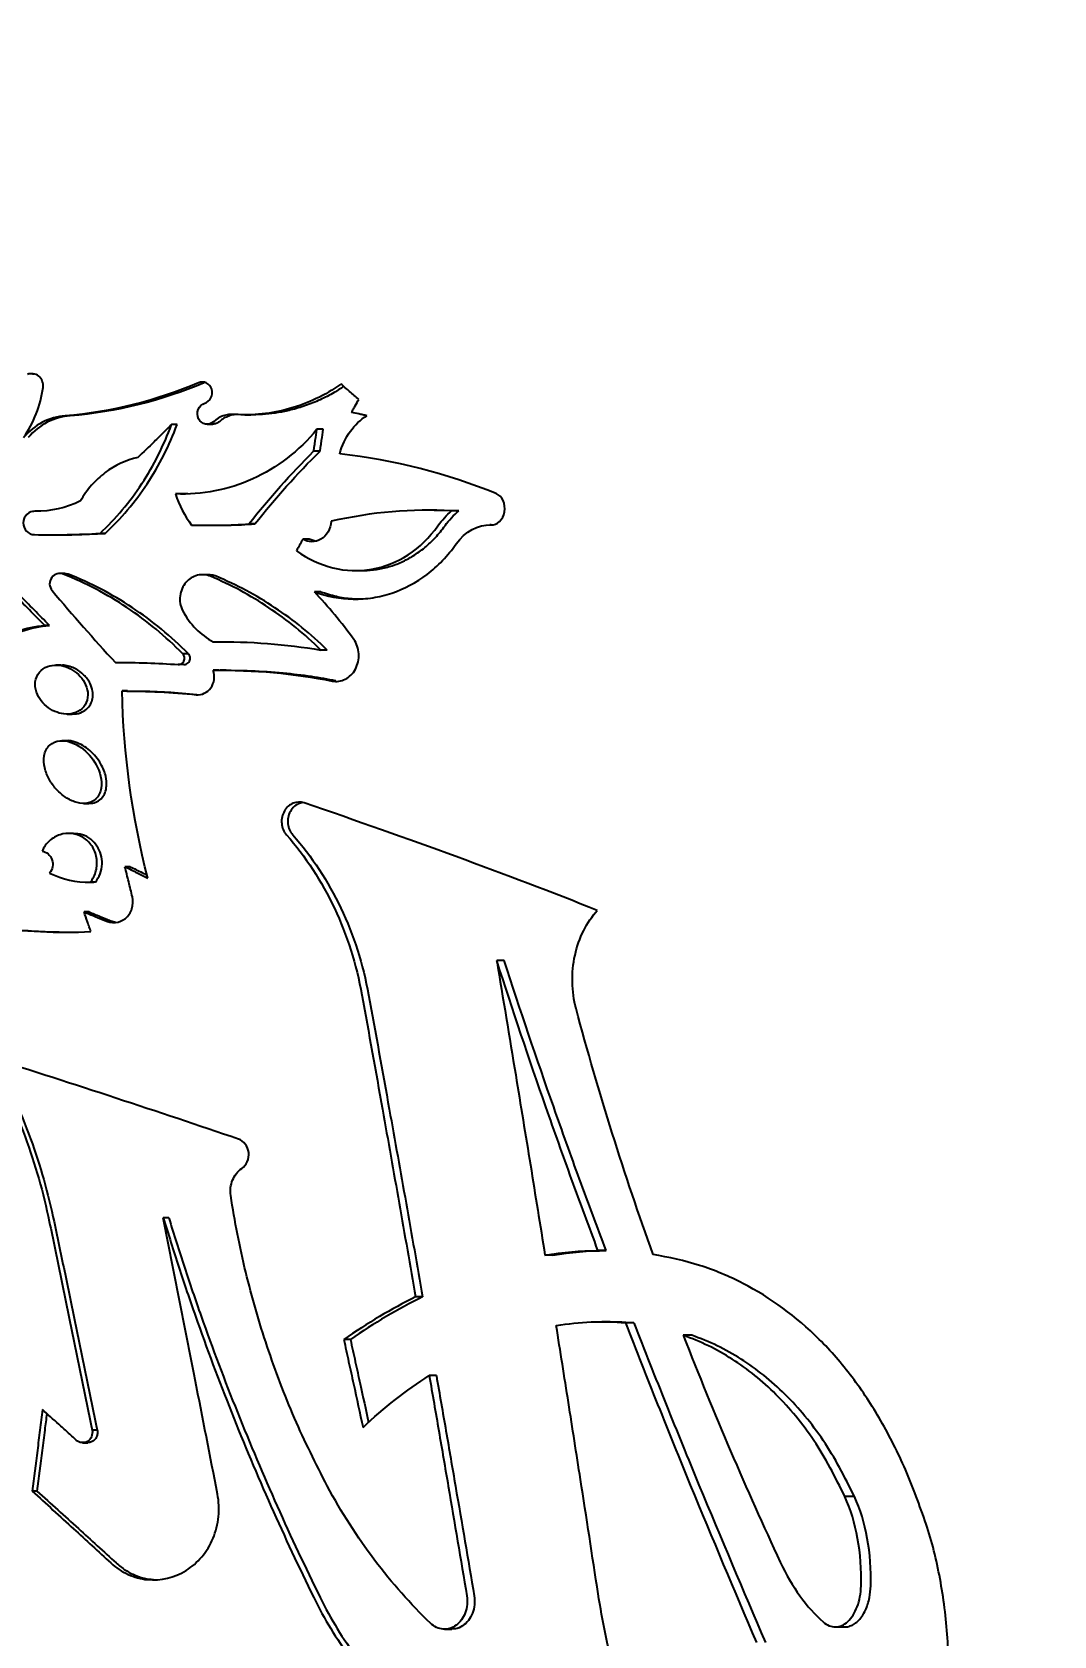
# Model space of a CAD drawing. Header units: millimetres. Extents: x 8 to 586, y 8 to 412.
# Drawn here: x 114.68 to 132.06, y 230.57 to 257.85 of the extents above; entities that cross this region are included whole.
import ezdxf

# ---------------------------------------------------------------- set-up
doc = ezdxf.new("R2010")
doc.units = ezdxf.units.MM
doc.layers.add('DIMENSIONS', color=2, linetype='Continuous')
doc.layers.add('OUTLINE', color=7, linetype='Continuous', lineweight=25)
doc.styles.add('SLDTEXTSTYLE0', font='TXT', dxfattribs={"width": 0.75})
doc.dimstyles.new('SLDDIMSTYLE3', dxfattribs={"dimtxt": 3.5, "dimasz": 2, "dimexe": 0, "dimexo": 0.0625, "dimgap": 0.875, "dimtad": 0, "dimtih": 1, "dimtoh": 1, "dimrnd": 1e-09, "dimzin": 12, "dimdsep": 46, "dimtxsty": 'SLDTEXTSTYLE0', "dimsah": 1, "dimcen": 0.09, "dimadec": 0, "dimazin": 3, "dimtfac": 1, "dimtofl": 0, "dimtmove": 0, "dimatfit": 3, "dimfxl": 0, "dimfrac": 2, "dimtolj": 1, "dimtzin": 12, "dimarcsym": 0})
doc.dimstyles.new('SLDDIMSTYLE4', dxfattribs={"dimtxt": 3.5, "dimasz": 2, "dimexe": 0, "dimexo": 0.0625, "dimgap": 0.875, "dimtad": 0, "dimtih": 1, "dimtoh": 1, "dimrnd": 1e-09, "dimzin": 12, "dimdsep": 46, "dimtxsty": 'SLDTEXTSTYLE0', "dimsah": 1, "dimcen": 0.09, "dimadec": 0, "dimazin": 3, "dimtol": 1, "dimtp": 0.05, "dimtm": 0.05, "dimtfac": 1, "dimtofl": 0, "dimtmove": 0, "dimatfit": 3, "dimfxl": 0, "dimfrac": 2, "dimtolj": 1, "dimarcsym": 0})

# ---------------------------------------------------------------- blocks, each defined once
blk = doc.blocks.new('_D_8')
at = {"layer": 'DIMENSIONS'}
for p, q in [((170.213, 280.34), (170.213, 173.13)), ((134.283, 173.13), (171.213, 173.13))]:
    blk.add_line(p, q, dxfattribs=at)
blk.add_solid([(170.213, 173.13), (170.713, 175.13), (169.713, 175.13)], dxfattribs=at)
at = {"layer": 'DIMENSIONS', "insert": (171.213, 174.863), "char_height": 3.5, "attachment_point": 1, "style": 'SLDTEXTSTYLE0'}
blk.add_mtext('214,6', dxfattribs=at)
blk = doc.blocks.new('_D_9')
at = {"layer": 'DIMENSIONS'}
for p, q in [((170.213, 173.13), (170.213, 163.447)), ((166.213, 163.447), (161.213, 160.33)), ((166.213, 163.447), (171.213, 163.447)), ((161.213, 160.33), (136.683, 160.33))]:
    blk.add_line(p, q, dxfattribs=at)
blk.add_solid([(170.213, 163.447), (170.713, 165.447), (169.713, 165.447)], dxfattribs=at)
at = {"layer": 'DIMENSIONS', "insert": (171.213, 165.181), "char_height": 3.5, "attachment_point": 1, "style": 'SLDTEXTSTYLE0'}
blk.add_mtext('227,4', dxfattribs=at)
blk = doc.blocks.new('_D_10')
at = {"layer": 'DIMENSIONS'}
for p, q in [((170.213, 163.447), (170.213, 154.53)), ((136.683, 154.53), (171.213, 154.53))]:
    blk.add_line(p, q, dxfattribs=at)
blk.add_solid([(170.213, 154.53), (170.713, 156.53), (169.713, 156.53)], dxfattribs=at)
at = {"layer": 'DIMENSIONS', "insert": (171.213, 156.263), "char_height": 3.5, "attachment_point": 1, "style": 'SLDTEXTSTYLE0'}
blk.add_mtext('233,2', dxfattribs=at)
blk = doc.blocks.new('_D_11')
at = {"layer": 'DIMENSIONS'}
for p, q in [((170.213, 154.53), (170.213, 145.23)), ((134.883, 145.23), (171.213, 145.23))]:
    blk.add_line(p, q, dxfattribs=at)
blk.add_solid([(170.213, 145.23), (170.713, 147.23), (169.713, 147.23)], dxfattribs=at)
at = {"layer": 'DIMENSIONS', "attachment_point": 1, "style": 'SLDTEXTSTYLE0'}
for s, insert, char_height in [('242,5', (171.213, 146.963), 3.5), ('±0,05', (184.144, 145.952), 2.5)]:
    blk.add_mtext(s, dxfattribs=dict(at, insert=insert, char_height=char_height))

msp = doc.modelspace()

# ---------------------------------------------------------------- linework, layer by layer
at = {"layer": 'OUTLINE'}
for p, q in [((115.32892, 251.32048), (115.24588, 251.32048)), ((118.29917, 251.3392), (118.40098, 251.3392)), ((117.14665, 251.17429), (117.05294, 251.17429)), ((117.65901, 251.17974), (117.75691, 251.17974)), ((119.63387, 251.0923), (119.52558, 251.0923)), ((119.57798, 250.72105), (119.46999, 250.72105)), ((117.21336, 249.99318), (117.11919, 249.99318)), ((117.32906, 249.99303), (117.21336, 249.99318)), ((114.71283, 249.69624), (114.69144, 249.69624)), ((121.52094, 249.71694), (121.39737, 249.71694)), ((121.93774, 249.70426), (121.51939, 249.71333)), ((121.93774, 249.70426), (121.81583, 249.70426)), ((115.92387, 249.3225), (115.83722, 249.3225)), ((117.68513, 249.45976), (117.78412, 249.45976)), ((118.47166, 249.4833), (118.37007, 249.4833)), ((122.48648, 249.467), (122.46578, 249.467)), ((114.99822, 249.29844), (115.08114, 249.29844)), ((119.39213, 249.22538), (119.28512, 249.22538)), ((119.49349, 249.18856), (119.39213, 249.22538)), ((115.23663, 248.64255), (115.15015, 248.64255)), ((115.29631, 248.63058), (115.23585, 248.64088)), ((117.68131, 248.61997), (117.58361, 248.61997)), ((120.18193, 248.69008), (120.29514, 248.69008)), ((119.59023, 248.32977), (119.48199, 248.32977)), ((114.97734, 247.75641), (114.89616, 247.75641)), ((117.3394, 247.27313), (117.24431, 247.27313)), ((119.70054, 247.33904), (119.59158, 247.33904)), ((115.16995, 247.08244), (115.08695, 247.08244)), ((117.26282, 247.09168), (117.16817, 247.09168)), ((117.85752, 246.99473), (117.75937, 246.99473)), ((117.98333, 246.99546), (117.88111, 246.99546)), ((116.3017, 246.64243), (116.21268, 246.64243)), ((115.27926, 246.24933), (115.3634, 246.24933)), ((115.2703, 245.79726), (115.18673, 245.79726)), ((115.55929, 244.72967), (115.64521, 244.72967)), ((115.3874, 244.22081), (115.30299, 244.22081)), ((116.35104, 243.65321), (116.26153, 243.65321)), ((115.64505, 243.38822), (115.73355, 243.38822)), ((115.7578, 243.38844), (115.67178, 243.38844)), ((115.65109, 242.88447), (115.56566, 242.88447)), ((116.00602, 242.73993), (115.9185, 242.73993)), ((116.00602, 242.73993), (116.10306, 242.71007)), ((122.70901, 242.05998), (122.58191, 242.05998)), ((117.00574, 237.68169), (116.912, 237.68169)), ((123.53608, 237.04949), (123.40366, 237.04949)), ((124.44243, 237.12625), (124.30465, 237.12625)), ((121.32286, 236.33719), (121.20347, 236.33719)), ((124.51116, 235.91538), (124.37008, 235.91538)), ((124.9138, 235.89705), (124.77311, 235.89705)), ((125.90111, 235.68428), (125.75455, 235.68428)), ((120.09507, 235.61223), (119.98289, 235.61223)), ((121.55675, 234.99937), (121.43587, 234.99937)), ((115.79013, 234.0692), (115.70337, 234.0692)), ((115.54088, 233.85792), (115.62985, 233.85792)), ((114.76531, 233.03168), (114.68456, 233.03168)), ((128.66634, 232.94111), (128.5031, 232.94111)), ((121.69427, 230.68741), (121.81791, 230.68741)), ((128.33789, 230.72545), (128.50154, 230.72545))]:
    msp.add_line(p, q, dxfattribs=at)
for points, knots in [([(114.86833, 251.80309), (114.87918, 251.87655), (114.84944, 251.95316), (114.74144, 252.03988), (114.66736, 252.05041), (114.6027, 252.02623)], [0, 0, 0, 0, 0.5, 0.5, 1, 1, 1, 1]), ([(114.71076, 252.03317), (114.70757, 252.03302), (114.69767, 252.03254), (114.68828, 252.02878), (114.68192, 252.02623)], [0, 0, 0, 0, 0.32226327, 1, 1, 1, 1]), ([(117.6181, 251.53484), (117.66194, 251.54889), (117.70113, 251.58074), (117.74661, 251.67031), (117.7513, 251.72642), (117.7206, 251.82268), (117.68492, 251.86082), (117.6023, 251.9002), (117.55431, 251.9026), (117.51143, 251.88427)], [0, 0, 0, 0, 0.25, 0.25, 0.5, 0.5, 0.75, 0.75, 1, 1, 1, 1]), ([(119.93418, 251.86212), (119.66462, 251.6713), (119.37016, 251.53123), (118.75288, 251.3573), (118.43481, 251.32406), (118.11239, 251.3454)], [0, 0, 0, 0, 0.5, 0.5, 1, 1, 1, 1]), ([(119.98142, 251.82173), (119.92739, 251.78604), (119.79786, 251.70049), (119.58111, 251.5919), (119.33453, 251.49228), (119.09608, 251.42197), (118.86842, 251.37473), (118.6525, 251.34847), (118.49628, 251.33727), (118.41179, 251.33993), (118.401, 251.34027)], [0, 0, 0, 0, 0.11366896, 0.27253354, 0.43029336, 0.58909284, 0.71884753, 0.84860215, 0.98066128, 1, 1, 1, 1]), ([(120.23861, 251.60128), (120.21234, 251.62388), (120.18605, 251.64647), (120.15973, 251.66907), (120.1334, 251.69166), (120.10706, 251.71426), (120.08068, 251.73685), (120.03194, 251.77861), (119.9831, 251.82037), (119.93418, 251.86212)], [0, 0, 0, 0, 0.000117820377, 0.000117820377, 0.000117820377, 0.000235640754, 0.000235640754, 0.000235640754, 0.000453399158, 0.000453399158, 0.000453399158, 0.000453399158]), ([(117.76862, 251.22249), (117.72952, 251.18829), (117.67877, 251.17349), (117.58354, 251.19122), (117.53908, 251.22379), (117.48965, 251.31921), (117.48717, 251.38117), (117.52838, 251.48217), (117.57064, 251.51997), (117.6181, 251.53484)], [0, 0, 0, 0, 0.25, 0.25, 0.5, 0.5, 0.75, 0.75, 1, 1, 1, 1]), ([(120.11418, 251.38026), (120.12475, 251.39901), (120.13532, 251.41777), (120.14588, 251.43652), (120.15645, 251.45527), (120.16701, 251.47402), (120.17756, 251.49278), (120.19793, 251.52895), (120.21828, 251.56512), (120.23861, 251.60128)], [0, 0, 0, 0, 0.000067544023, 0.000067544023, 0.000067544023, 0.000135088045, 0.000135088045, 0.000135088045, 0.000265363744, 0.000265363744, 0.000265363744, 0.000265363744]), ([(117.86654, 251.22249), (117.84903, 251.20969), (117.81539, 251.1851), (117.77579, 251.18206), (117.75679, 251.1806)], [0, 0, 0, 0, 0.52047236, 1, 1, 1, 1]), ([(118.18418, 251.34404), (118.15977, 251.34385), (118.10672, 251.34345), (118.02576, 251.32077), (117.94203, 251.28304), (117.89206, 251.24296), (117.86654, 251.22249)], [0, 0, 0, 0, 0.21543818, 0.46827648, 0.72857271, 1, 1, 1, 1]), ([(120.37592, 251.32402), (120.35294, 251.32897), (120.32994, 251.33392), (120.30692, 251.33888), (120.28389, 251.34383), (120.26085, 251.34879), (120.23779, 251.35374), (120.19665, 251.36258), (120.15545, 251.37142), (120.11418, 251.38026)], [0, 0, 0, 0, 0.000085196417, 0.000085196417, 0.000085196417, 0.000170392834, 0.000170392834, 0.000170392834, 0.000322387389, 0.000322387389, 0.000322387389, 0.000322387389]), ([(115.83722, 249.3225), (116.10451, 249.57262), (116.34337, 249.8563), (116.75354, 250.48031), (116.9224, 250.81602), (117.05294, 251.17428)], [0, 0, 0, 0, 0.5, 0.5, 1, 1, 1, 1]), ([(115.92387, 249.3225), (116.19237, 249.57229), (116.43253, 249.85572), (116.8452, 250.4797), (117.01519, 250.81555), (117.14665, 251.17428)], [0, 0, 0, 0, 0.5, 0.5, 1, 1, 1, 1]), ([(117.05294, 251.17428), (117.00426, 251.12525), (116.95542, 251.07636), (116.90639, 251.02762), (116.85737, 250.97888), (116.80818, 250.93029), (116.75881, 250.88184), (116.66679, 250.79154), (116.57417, 250.70175), (116.48094, 250.61248)], [0, 0, 0, 0, 0.00021993731, 0.00021993731, 0.00021993731, 0.00043987464, 0.00043987464, 0.00043987464, 0.000849837101, 0.000849837101, 0.000849837101, 0.000849837101]), ([(119.52558, 251.0923), (119.37238, 250.90685), (119.20358, 250.74353), (118.83491, 250.45957), (118.63865, 250.34204), (118.22876, 250.15635), (118.01189, 250.08717), (117.57049, 250.00147), (117.34652, 249.98435), (117.11919, 249.99318)], [0, 0, 0, 0, 0.25, 0.25, 0.5, 0.5, 0.75, 0.75, 1, 1, 1, 1]), ([(119.46999, 250.72106), (119.47463, 250.75203), (119.47927, 250.78301), (119.48391, 250.81399), (119.48855, 250.84497), (119.49319, 250.87594), (119.49782, 250.90692), (119.50708, 250.96871), (119.51633, 251.03051), (119.52558, 251.0923)], [0, 0, 0, 0, 0.000094185686, 0.000094185686, 0.000094185686, 0.000188371371, 0.000188371371, 0.000188371371, 0.000376248293, 0.000376248293, 0.000376248293, 0.000376248293]), ([(119.57798, 250.72106), (119.58264, 250.75203), (119.58731, 250.783), (119.59197, 250.81397), (119.59664, 250.84495), (119.6013, 250.87592), (119.60596, 250.90689), (119.61527, 250.9687), (119.62457, 251.0305), (119.63387, 251.0923)], [0, 0, 0, 0, 0.000094185686, 0.000094185686, 0.000094185686, 0.000188371371, 0.000188371371, 0.000188371371, 0.000376305911, 0.000376305911, 0.000376305911, 0.000376305911]), ([(116.48094, 250.61248), (116.28326, 250.56794), (116.09282, 250.48053), (115.84247, 250.29323), (115.76345, 250.22095), (115.62133, 250.0591), (115.55871, 249.97044), (115.50447, 249.87418)], [0, 0, 0, 0, 0.5, 0.5, 0.75, 0.75, 1, 1, 1, 1]), ([(122.48509, 249.46668), (122.53722, 249.46562), (122.58884, 249.48524), (122.67259, 249.56403), (122.70395, 249.6233), (122.72637, 249.75371), (122.71713, 249.82359), (122.66319, 249.93698), (122.62024, 249.97803), (122.57099, 249.99884)], [0, 0, 0, 0, 0.25, 0.25, 0.5, 0.5, 0.75, 0.75, 1, 1, 1, 1]), ([(114.73078, 249.69981), (114.68109, 249.69993), (114.63214, 249.68195), (114.55695, 249.6105), (114.53348, 249.55796), (114.52952, 249.45066), (114.551, 249.39712), (114.62195, 249.32295), (114.67055, 249.30245), (114.72025, 249.30104)], [0, 0, 0, 0, 0.25, 0.25, 0.5, 0.5, 0.75, 0.75, 1, 1, 1, 1]), ([(115.08039, 249.2986), (115.08642, 249.29855), (115.19185, 249.29754), (115.47395, 249.30192), (115.748, 249.31446), (115.92387, 249.3225)], [0, 0, 0, 0, 0.02128272, 0.371945069, 1, 1, 1, 1]), ([(117.7832, 249.46013), (117.85882, 249.46039), (118.08971, 249.46116), (118.31809, 249.4744), (118.47166, 249.4833)], [0, 0, 0, 0, 0.32754116, 1, 1, 1, 1]), ([(119.17875, 249.02761), (119.37139, 248.88721), (119.57869, 248.79041), (120.01701, 248.68356), (120.23795, 248.6759), (120.67548, 248.75174), (120.88387, 248.83392), (121.26998, 249.08602), (121.43891, 249.24921), (121.58296, 249.45236)], [0, 0, 0, 0, 0.25, 0.25, 0.5, 0.5, 0.75, 0.75, 1, 1, 1, 1]), ([(119.76817, 249.52803), (119.76427, 249.46389), (119.74568, 249.40193), (119.68508, 249.29678), (119.64279, 249.25354), (119.4986, 249.16678), (119.38109, 249.16734), (119.28512, 249.22538)], [0, 0, 0, 0, 0.25, 0.25, 0.5, 0.5, 1, 1, 1, 1]), ([(120.29521, 248.69217), (120.30509, 248.69161), (120.38705, 248.68699), (120.54174, 248.70582), (120.75595, 248.75163), (120.96476, 248.82941), (121.1685, 248.93685), (121.36266, 249.0776), (121.54586, 249.24807), (121.65104, 249.38436), (121.70352, 249.45235)], [0, 0, 0, 0, 0.0184773, 0.153298025, 0.290237291, 0.427611336, 0.564513988, 0.709509102, 0.855073531, 1, 1, 1, 1]), ([(119.28512, 249.22538), (119.27612, 249.20862), (119.26711, 249.19186), (119.2581, 249.1751), (119.24909, 249.15834), (119.24008, 249.14157), (119.23106, 249.12481), (119.21363, 249.09241), (119.1962, 249.06001), (119.17875, 249.02761)], [0, 0, 0, 0, 0.00005920776, 0.00005920776, 0.00005920776, 0.000118415519, 0.000118415519, 0.000118415519, 0.000232874779, 0.000232874779, 0.000232874779, 0.000232874779]), ([(119.48199, 248.32978), (119.69918, 248.2512), (119.91922, 248.21052), (120.25307, 248.2044), (120.36537, 248.21187), (120.58436, 248.24531), (120.69191, 248.27118), (121.00882, 248.37638), (121.21359, 248.48493), (121.58185, 248.76548), (121.7506, 248.94077), (121.89449, 249.14517)], [0, 0, 0, 0, 0.25, 0.25, 0.375, 0.375, 0.5, 0.5, 0.75, 0.75, 1, 1, 1, 1]), ([(114.89616, 247.75641), (114.8096, 247.8448), (114.72287, 247.93318), (114.63597, 248.02156), (114.54907, 248.10994), (114.462, 248.19832), (114.37476, 248.28669), (114.21152, 248.45203), (114.0477, 248.61736), (113.8833, 248.78267)], [0, 0, 0, 0, 0.00039066791, 0.00039066791, 0.00039066791, 0.00078133582, 0.00078133582, 0.00078133582, 0.00151227517, 0.00151227517, 0.00151227517, 0.00151227517]), ([(114.97734, 247.75641), (114.89055, 247.84452), (114.80358, 247.93262), (114.71644, 248.02072), (114.6293, 248.10882), (114.54199, 248.19692), (114.4545, 248.28501), (114.28975, 248.45091), (114.12438, 248.6168), (113.95844, 248.78267)], [0, 0, 0, 0, 0.00039066791, 0.00039066791, 0.00039066791, 0.00078133582, 0.00078133582, 0.00078133582, 0.00151709882, 0.00151709882, 0.00151709882, 0.00151709882]), ([(115.2133, 248.63059), (115.17876, 248.64374), (115.14124, 248.64605), (115.07084, 248.62528), (115.03801, 248.6027), (114.99247, 248.53989), (114.97988, 248.4993), (114.98177, 248.41943), (114.99727, 248.3807), (115.02179, 248.35071)], [0, 0, 0, 0, 0.25, 0.25, 0.5, 0.5, 0.75, 0.75, 1, 1, 1, 1]), ([(117.24431, 247.27313), (116.95432, 247.56996), (116.63661, 247.8334), (115.95483, 248.28833), (115.59357, 248.47827), (115.2133, 248.63059)], [0, 0, 0, 0, 0.5, 0.5, 1, 1, 1, 1]), ([(117.3394, 247.27313), (117.04738, 247.57027), (116.72758, 247.83378), (116.0417, 248.28863), (115.67849, 248.47841), (115.29631, 248.63059)], [0, 0, 0, 0, 0.5, 0.5, 1, 1, 1, 1]), ([(117.71415, 248.59259), (117.64348, 248.62161), (117.56681, 248.62769), (117.42046, 248.59155), (117.3506, 248.54912), (117.24416, 248.42592), (117.20832, 248.34622), (117.18752, 248.17463), (117.20363, 248.08763), (117.24143, 248.01299)], [0, 0, 0, 0, 0.25, 0.25, 0.5, 0.5, 0.75, 0.75, 1, 1, 1, 1]), ([(117.81193, 248.59259), (117.78693, 248.60154), (117.74416, 248.61686), (117.69921, 248.61775), (117.68054, 248.61813)], [0, 0, 0, 0, 0.58460301, 1, 1, 1, 1]), ([(119.59158, 247.33904), (119.31808, 247.60855), (119.02255, 247.84917), (118.3934, 248.26876), (118.06184, 248.44659), (117.71415, 248.59259)], [0, 0, 0, 0, 0.5, 0.5, 1, 1, 1, 1]), ([(119.70054, 247.33904), (119.42516, 247.6088), (119.12772, 247.84946), (118.49479, 248.269), (118.16141, 248.4467), (117.81193, 248.59259)], [0, 0, 0, 0, 0.5, 0.5, 1, 1, 1, 1]), ([(119.59023, 248.32977), (119.67836, 248.30214), (119.85491, 248.24678), (120.0894, 248.20957), (120.23335, 248.21032), (120.28685, 248.21059)], [0, 0, 0, 0, 0.38512766, 0.77148727, 1, 1, 1, 1]), ([(117.24143, 248.01299), (117.30181, 247.89615), (117.37782, 247.79088), (117.5542, 247.61046), (117.65288, 247.53662), (117.75984, 247.47915)], [0, 0, 0, 0, 0.5, 0.5, 1, 1, 1, 1]), ([(119.78428, 246.81146), (119.85949, 246.79702), (119.93702, 246.80732), (120.07616, 246.87716), (120.13833, 246.93749), (120.22128, 247.08926), (120.24119, 247.18244), (120.23101, 247.36352), (120.20176, 247.4507), (120.15214, 247.51915)], [0, 0, 0, 0, 0.25, 0.25, 0.5, 0.5, 0.75, 0.75, 1, 1, 1, 1]), ([(117.16817, 247.09168), (117.18198, 247.09107), (117.19616, 247.09331), (117.20926, 247.09848), (117.22112, 247.10315), (117.23247, 247.1104), (117.24201, 247.1197), (117.25055, 247.12802), (117.2579, 247.13827), (117.26327, 247.14949), (117.2682, 247.15979), (117.27164, 247.17122), (117.27317, 247.18279), (117.27464, 247.1939), (117.27438, 247.20544), (117.27247, 247.21642), (117.2706, 247.22716), (117.26711, 247.23763), (117.26237, 247.24712), (117.25756, 247.25673), (117.25137, 247.26555), (117.24431, 247.27313)], [0, 0, 0, 0, 0.000047069439, 0.000047069439, 0.000047069439, 0.000089644883, 0.000089644883, 0.000089644883, 0.00012766381, 0.00012766381, 0.00012766381, 0.0001625187, 0.0001625187, 0.0001625187, 0.000195987791, 0.000195987791, 0.000195987791, 0.000228674871, 0.000228674871, 0.000228674871, 0.000261726072, 0.000261726072, 0.000261726072, 0.000261726072]), ([(117.26282, 247.09168), (117.27662, 247.09107), (117.2908, 247.09328), (117.30391, 247.09838), (117.31592, 247.10305), (117.32743, 247.11033), (117.33711, 247.11971), (117.34574, 247.12808), (117.35317, 247.13839), (117.35858, 247.1497), (117.36352, 247.16001), (117.36696, 247.17146), (117.36847, 247.18304), (117.36991, 247.19411), (117.36964, 247.2056), (117.36771, 247.21652), (117.36583, 247.2272), (117.36234, 247.23761), (117.35761, 247.24703), (117.35277, 247.25668), (117.34652, 247.26553), (117.3394, 247.27313)], [0, 0, 0, 0, 0.000047049863, 0.000047049863, 0.000047049863, 0.000090148082, 0.000090148082, 0.000090148082, 0.000128489597, 0.000128489597, 0.000128489597, 0.000163398407, 0.000163398407, 0.000163398407, 0.000196731091, 0.000196731091, 0.000196731091, 0.000229239203, 0.000229239203, 0.000229239203, 0.000262483711, 0.000262483711, 0.000262483711, 0.000262483711]), ([(114.78018, 246.92492), (114.74956, 246.87455), (114.73437, 246.81518), (114.73398, 246.69587), (114.74879, 246.63662), (114.81952, 246.47719), (114.90121, 246.39201), (115.08954, 246.27566), (115.19693, 246.24384), (115.35921, 246.25322), (115.41288, 246.2663), (115.51108, 246.31811), (115.55453, 246.35725), (115.61418, 246.45643), (115.62969, 246.51685), (115.63011, 246.63603), (115.61572, 246.69477), (115.54569, 246.85491), (115.46475, 246.93991), (115.27789, 247.05596), (115.16963, 247.08786), (115.00792, 247.0786), (114.95349, 247.06548), (114.85507, 247.01416), (114.8108, 246.97529), (114.78018, 246.92492)], [0, 0, 0, 0, 0.0625, 0.0625, 0.125, 0.125, 0.25, 0.25, 0.375, 0.375, 0.4375, 0.4375, 0.5, 0.5, 0.5625, 0.5625, 0.625, 0.625, 0.75, 0.75, 0.875, 0.875, 0.9375, 0.9375, 1, 1, 1, 1]), ([(115.3634, 246.25146), (115.37758, 246.25108), (115.43591, 246.24951), (115.52856, 246.27641), (115.62789, 246.34254), (115.69142, 246.43377), (115.71829, 246.53785), (115.71411, 246.65343), (115.67774, 246.75867), (115.62224, 246.84819), (115.54443, 246.93779), (115.44413, 247.01171), (115.32699, 247.05932), (115.24133, 247.08325), (115.18827, 247.07809), (115.16955, 247.07627)], [0, 0, 0, 0, 0.03279335, 0.13483931, 0.215756, 0.29715719, 0.36883596, 0.43828335, 0.53714572, 0.60188423, 0.6667023, 0.79876647, 0.87787052, 0.95692808, 1, 1, 1, 1]), ([(117.47372, 246.57837), (117.56702, 246.56984), (117.66277, 246.61265), (117.75119, 246.73619), (117.77108, 246.7869), (117.7844, 246.89176), (117.77812, 246.94595), (117.75937, 246.99473)], [0, 0, 0, 0, 0.5, 0.5, 0.75, 0.75, 1, 1, 1, 1]), ([(117.85752, 246.99473), (118.0418, 246.99416), (118.41038, 246.99302), (118.93321, 246.95509), (119.41181, 246.89916), (119.70512, 246.84552), (119.84348, 246.82023)], [0, 0, 0, 0, 0.27217192, 0.5443446, 0.78507843, 1, 1, 1, 1]), ([(116.3017, 246.64243), (116.41474, 246.64139), (116.64081, 246.63931), (117.03675, 246.6239), (117.31662, 246.59959), (117.48577, 246.58489)], [0, 0, 0, 0, 0.28346521, 0.5669299, 1, 1, 1, 1]), ([(114.98123, 245.72174), (114.93154, 245.6759), (114.90029, 245.61045), (114.87624, 245.47214), (114.88209, 245.40084), (114.91359, 245.26651), (114.93993, 245.20185), (115.00469, 245.08333), (115.04365, 245.02855), (115.13203, 244.92871), (115.18051, 244.88486), (115.28623, 244.80965), (115.34365, 244.77862), (115.4636, 244.73667), (115.52718, 244.72551), (115.6539, 244.73674), (115.71671, 244.76097), (115.81291, 244.85193), (115.84397, 244.9184), (115.86712, 245.05587), (115.86144, 245.12697), (115.81416, 245.33019), (115.74476, 245.44991), (115.57167, 245.64703), (115.46576, 245.72627), (115.28494, 245.78996), (115.22099, 245.80126), (115.09387, 245.79062), (115.03092, 245.76758), (114.98123, 245.72174)], [0, 0, 0, 0, 0.0625, 0.0625, 0.125, 0.125, 0.1875, 0.1875, 0.25, 0.25, 0.3125, 0.3125, 0.375, 0.375, 0.4375, 0.4375, 0.5, 0.5, 0.5625, 0.5625, 0.625, 0.625, 0.75, 0.75, 0.875, 0.875, 0.9375, 0.9375, 1, 1, 1, 1]), ([(115.64545, 244.73476), (115.65953, 244.73336), (115.70809, 244.72851), (115.79059, 244.75673), (115.87432, 244.82026), (115.93015, 244.91642), (115.95531, 245.04157), (115.94193, 245.17424), (115.90291, 245.29785), (115.84734, 245.41207), (115.76905, 245.52556), (115.66619, 245.63154), (115.54819, 245.71902), (115.41595, 245.77617), (115.31853, 245.80564), (115.26979, 245.79724), (115.26974, 245.79723)], [0, 0, 0, 0, 0.02791574, 0.09624108, 0.16506676, 0.22476337, 0.29544611, 0.39021033, 0.46012569, 0.5301574, 0.62310445, 0.71609291, 0.80964521, 0.90301212, 0.9998851, 1, 1, 1, 1]), ([(119.30692, 244.73947), (119.24642, 244.75952), (119.18177, 244.75803), (119.06295, 244.71026), (119.00867, 244.66337), (118.93711, 244.54097), (118.91968, 244.46412), (118.93248, 244.31714), (118.96236, 244.24763), (119.00757, 244.19573)], [0, 0, 0, 0, 0.25, 0.25, 0.5, 0.5, 0.75, 0.75, 1, 1, 1, 1]), ([(119.26862, 244.74296), (119.24087, 244.73525), (119.17919, 244.71813), (119.10102, 244.64543), (119.04548, 244.54655), (119.02492, 244.43675), (119.03654, 244.32992), (119.07065, 244.24883), (119.10226, 244.20947), (119.1133, 244.19573)], [0, 0, 0, 0, 0.139857001, 0.310816295, 0.47351906, 0.626871211, 0.771049014, 0.920043949, 1, 1, 1, 1]), ([(115.67178, 243.38845), (115.71646, 243.44536), (115.74996, 243.51185), (115.78695, 243.65489), (115.79028, 243.73142), (115.76618, 243.87707), (115.73869, 243.9464), (115.65861, 244.06654), (115.60693, 244.11556), (115.4315, 244.22332), (115.28661, 244.23956), (115.09173, 244.17627), (115.03042, 244.14096), (114.92498, 244.04523), (114.88256, 243.98644), (114.85247, 243.91864)], [0, 0, 0, 0, 0.125, 0.125, 0.25, 0.25, 0.375, 0.375, 0.5, 0.5, 0.75, 0.75, 0.875, 0.875, 1, 1, 1, 1]), ([(115.7578, 243.38844), (115.78836, 243.4349), (115.84954, 243.52791), (115.88034, 243.69777), (115.86026, 243.86383), (115.79141, 244.01195), (115.6812, 244.12891), (115.54148, 244.20733), (115.43742, 244.21451), (115.38646, 244.21802)], [0, 0, 0, 0, 0.14471623, 0.28972609, 0.42844766, 0.56699666, 0.70876611, 0.85738963, 1, 1, 1, 1]), ([(119.00757, 244.19573), (119.33128, 243.82818), (119.60539, 243.40804), (120.03963, 242.48659), (120.19644, 241.9949), (120.29043, 241.47558)], [0, 0, 0, 0, 0.5, 0.5, 1, 1, 1, 1]), ([(119.1133, 244.19573), (119.43846, 243.82873), (119.71418, 243.40899), (120.15128, 242.48752), (120.30926, 241.99559), (120.40397, 241.47558)], [0, 0, 0, 0, 0.5, 0.5, 1, 1, 1, 1]), ([(114.85247, 243.91864), (114.88944, 243.91148), (114.92424, 243.8957), (114.9828, 243.84579), (115.00613, 243.81238), (115.03304, 243.73657), (115.03658, 243.69402), (115.02215, 243.61362), (115.00448, 243.57594), (114.97897, 243.54522)], [0, 0, 0, 0, 0.25, 0.25, 0.5, 0.5, 0.75, 0.75, 1, 1, 1, 1]), ([(116.38778, 243.13954), (116.37723, 243.18255), (116.36667, 243.22557), (116.3561, 243.26858), (116.34554, 243.31159), (116.33497, 243.3546), (116.3244, 243.39761), (116.30346, 243.48281), (116.28251, 243.56801), (116.26153, 243.65321)], [0, 0, 0, 0, 0.000134268363, 0.000134268363, 0.000134268363, 0.000268536727, 0.000268536727, 0.000268536727, 0.000534505162, 0.000534505162, 0.000534505162, 0.000534505162]), ([(116.26153, 243.65321), (116.29589, 243.63625), (116.33019, 243.61924), (116.36444, 243.60218), (116.39868, 243.58511), (116.43288, 243.56799), (116.46702, 243.55082), (116.52807, 243.52011), (116.58895, 243.48923), (116.64965, 243.45817)], [0, 0, 0, 0, 0.000126508384, 0.000126508384, 0.000126508384, 0.000253016768, 0.000253016768, 0.000253016768, 0.000479209853, 0.000479209853, 0.000479209853, 0.000479209853]), ([(116.35104, 243.65321), (116.38539, 243.6363), (116.45409, 243.60248), (116.54976, 243.55496), (116.61082, 243.52408), (116.63783, 243.51043)], [0, 0, 0, 0, 0.35801627, 0.7160217, 1, 1, 1, 1]), ([(115.9185, 242.73994), (116.03042, 242.68096), (116.16887, 242.69369), (116.31875, 242.81568), (116.35782, 242.87211), (116.40053, 243.00116), (116.40365, 243.07282), (116.38778, 243.13954)], [0, 0, 0, 0, 0.5, 0.5, 0.75, 0.75, 1, 1, 1, 1]), ([(115.68237, 242.54942), (115.67257, 242.57759), (115.66277, 242.60576), (115.65296, 242.63393), (115.64316, 242.6621), (115.63335, 242.69027), (115.62353, 242.71843), (115.60426, 242.77378), (115.58497, 242.82913), (115.56566, 242.88448)], [0, 0, 0, 0, 0.000090928373, 0.000090928373, 0.000090928373, 0.000181856747, 0.000181856747, 0.000181856747, 0.000360520097, 0.000360520097, 0.000360520097, 0.000360520097]), ([(115.56566, 242.88448), (115.59685, 242.87174), (115.628, 242.859), (115.65914, 242.84627), (115.69027, 242.83353), (115.72138, 242.82079), (115.75247, 242.80806), (115.80789, 242.78535), (115.86323, 242.76264), (115.9185, 242.73994)], [0, 0, 0, 0, 0.000110673917, 0.000110673917, 0.000110673917, 0.000221347835, 0.000221347835, 0.000221347835, 0.000418640111, 0.000418640111, 0.000418640111, 0.000418640111]), ([(115.65109, 242.88448), (115.68229, 242.87181), (115.71347, 242.85913), (115.74463, 242.84646), (115.77579, 242.83379), (115.80692, 242.82112), (115.83803, 242.80845), (115.8941, 242.78561), (115.9501, 242.76278), (116.00602, 242.73994)], [0, 0, 0, 0, 0.000110673916, 0.000110673916, 0.000110673916, 0.000221347832, 0.000221347832, 0.000221347832, 0.000420827064, 0.000420827064, 0.000420827064, 0.000420827064]), ([(123.93183, 241.24275), (123.8933, 241.38791), (123.87218, 241.5378), (123.86585, 241.84723), (123.881, 242.00045), (123.97961, 242.44682), (124.11512, 242.71336), (124.293, 242.91052)], [0, 0, 0, 0, 0.25, 0.25, 0.5, 0.5, 1, 1, 1, 1]), ([(114.0395, 242.62378), (114.1933, 242.60645), (114.50091, 242.57179), (114.92856, 242.5459), (115.20118, 242.54293), (115.32132, 242.54163)], [0, 0, 0, 0, 0.35868603, 0.71737231, 1, 1, 1, 1]), ([(124.30465, 237.12625), (124.15496, 237.52978), (124.00406, 237.9335), (123.70871, 238.74742), (123.56302, 239.15675), (123.13136, 240.39043), (122.85315, 241.22211), (122.58191, 242.05998)], [0, 0, 0, 0, 0.25, 0.25, 0.5, 0.5, 1, 1, 1, 1]), ([(122.58191, 242.05998), (122.69044, 241.41121), (122.79815, 240.76242), (122.90504, 240.11361), (122.98917, 239.60295), (123.07278, 239.09228), (123.15589, 238.58159), (123.23899, 238.07091), (123.32158, 237.5602), (123.40366, 237.04949)], [0, 0, 0, 0, 0.00200013876, 0.00200013876, 0.00200013876, 0.00357436953, 0.00357436953, 0.00357436953, 0.00514861012, 0.00514861012, 0.00514861012, 0.00514861012]), ([(124.44243, 237.12625), (124.29184, 237.5297), (124.14003, 237.93336), (123.84287, 238.74719), (123.69628, 239.1565), (123.26195, 240.39018), (122.98198, 241.22196), (122.70901, 242.05998)], [0, 0, 0, 0, 0.25, 0.25, 0.5, 0.5, 1, 1, 1, 1]), ([(120.29043, 241.47558), (120.40773, 240.82679), (120.52428, 240.17798), (120.64007, 239.52915), (120.73501, 238.99719), (120.82942, 238.46521), (120.92333, 237.93322), (121.01723, 237.40122), (121.11061, 236.86921), (121.20347, 236.33718)], [0, 0, 0, 0, 0.00200014581, 0.00200014581, 0.00200014581, 0.00364002777, 0.00364002777, 0.00364002777, 0.00527992082, 0.00527992082, 0.00527992082, 0.00527992082]), ([(120.40397, 241.47558), (120.52199, 240.82699), (120.63925, 240.17839), (120.75574, 239.52976), (120.8513, 238.9977), (120.94634, 238.46562), (121.04086, 237.93352), (121.13538, 237.40142), (121.22938, 236.86931), (121.32286, 236.33718)], [0, 0, 0, 0, 0.00200014584, 0.00200014584, 0.00200014584, 0.00364085215, 0.00364085215, 0.00364085215, 0.00528156968, 0.00528156968, 0.00528156968, 0.00528156968]), ([(113.94387, 240.41591), (114.18329, 239.9825), (114.39019, 239.52956), (114.73546, 238.59224), (114.87286, 238.11106), (114.97502, 237.6179)], [0, 0, 0, 0, 0.5, 0.5, 1, 1, 1, 1]), ([(114.03448, 240.38686), (114.14798, 240.17118), (114.38004, 239.73023), (114.65851, 239.04071), (114.89247, 238.33402), (115.00221, 237.85708), (115.05724, 237.6179)], [0, 0, 0, 0, 0.2485715, 0.50820138, 0.75336881, 1, 1, 1, 1]), ([(118.24733, 238.52064), (118.28728, 238.54899), (118.32028, 238.58932), (118.36231, 238.68461), (118.37093, 238.74032), (118.35892, 238.84604), (118.33849, 238.89643), (118.27719, 238.97589), (118.2371, 239.00482), (118.19257, 239.02013)], [0, 0, 0, 0, 0.25, 0.25, 0.5, 0.5, 0.75, 0.75, 1, 1, 1, 1]), ([(118.05918, 238.06222), (118.04617, 238.15106), (118.05788, 238.24281), (118.12525, 238.40523), (118.18021, 238.47399), (118.24733, 238.52064)], [0, 0, 0, 0, 0.5, 0.5, 1, 1, 1, 1]), ([(119.70089, 233.12393), (119.50811, 233.50278), (119.31523, 233.88259), (118.97382, 234.67283), (118.81934, 235.08004), (118.54181, 235.90779), (118.4201, 236.3307), (118.26389, 236.97373), (118.21615, 237.18939), (118.13058, 237.62369), (118.09415, 237.84273), (118.05918, 238.06222)], [0, 0, 0, 0, 0.25, 0.25, 0.5, 0.5, 0.75, 0.75, 0.875, 0.875, 1, 1, 1, 1]), ([(114.97502, 237.6179), (115.03646, 237.32113), (115.09776, 237.02435), (115.15894, 236.72757), (115.22012, 236.43078), (115.28116, 236.13399), (115.34208, 235.8372), (115.46303, 235.24789), (115.58346, 234.65855), (115.70337, 234.0692)], [0, 0, 0, 0, 0.00091532511, 0.00091532511, 0.00091532511, 0.00183065022, 0.00183065022, 0.00183065022, 0.00364812801, 0.00364812801, 0.00364812801, 0.00364812801]), ([(115.05724, 237.6179), (115.11904, 237.32122), (115.18071, 237.02454), (115.24225, 236.72785), (115.30379, 236.43116), (115.36519, 236.13447), (115.42647, 235.83777), (115.54821, 235.24826), (115.66944, 234.65874), (115.79013, 234.0692)], [0, 0, 0, 0, 0.00091532511, 0.00091532511, 0.00091532511, 0.00183065022, 0.00183065022, 0.00183065022, 0.0036492888, 0.0036492888, 0.0036492888, 0.0036492888]), ([(117.83485, 232.98339), (117.70913, 233.63199), (117.58271, 234.28058), (117.4556, 234.92914), (117.36568, 235.38792), (117.27542, 235.84669), (117.18482, 236.30544), (117.09422, 236.7642), (117.00328, 237.22295), (116.912, 237.68169)], [0, 0, 0, 0, 0.00200012502, 0.00200012502, 0.00200012502, 0.0034149763, 0.0034149763, 0.0034149763, 0.00482983498, 0.00482983498, 0.00482983498, 0.00482983498]), ([(116.912, 237.68169), (116.9996, 237.40157), (117.08695, 237.12144), (117.26807, 236.56425), (117.36224, 236.28736), (117.65318, 235.46083), (117.85726, 234.91533), (118.50057, 233.29802), (118.96973, 232.24695), (119.47065, 231.2234)], [0, 0, 0, 0, 0.125, 0.125, 0.25, 0.25, 0.5, 0.5, 1, 1, 1, 1]), ([(117.00574, 237.68169), (117.09392, 237.40146), (117.18184, 237.12122), (117.36414, 236.56383), (117.45893, 236.28687), (117.75173, 235.46015), (117.9571, 234.91458), (118.6044, 233.29727), (119.07635, 232.24647), (119.5801, 231.2234)], [0, 0, 0, 0, 0.125, 0.125, 0.25, 0.25, 0.5, 0.5, 1, 1, 1, 1]), ([(129.8853, 232.47434), (129.77415, 232.79052), (129.66076, 233.10597), (129.40543, 233.69311), (129.26524, 233.96826), (128.9636, 234.49197), (128.8014, 234.73912), (128.45157, 235.20293), (128.26329, 235.41977), (127.67346, 236.00773), (127.24238, 236.32301), (126.53344, 236.68746), (126.28584, 236.79289), (125.77461, 236.95468), (125.51027, 237.00777), (125.2409, 237.06043)], [0, 0, 0, 0, 0.125, 0.125, 0.25, 0.25, 0.375, 0.375, 0.5, 0.5, 0.75, 0.75, 0.875, 0.875, 1, 1, 1, 1]), ([(125.82248, 223.65721), (125.35952, 224.02287), (124.88019, 224.38391), (123.8851, 225.08743), (123.36998, 225.4318), (122.30417, 226.10672), (121.7535, 226.43731), (120.61591, 227.08585), (120.02802, 227.40423), (118.22948, 228.33149), (116.97828, 228.91609), (114.37352, 230.02889), (113.01998, 230.55705), (110.9108, 231.31243), (110.19171, 231.559), (108.74197, 232.03547), (108.01229, 232.26516), (105.80942, 232.93068), (104.32248, 233.34309), (101.31346, 234.11295), (99.79009, 234.47069), (96.71333, 235.13474), (95.18483, 235.43576), (93.66716, 235.70887)], [0, 0, 0, 0, 0.0625, 0.0625, 0.125, 0.125, 0.1875, 0.1875, 0.25, 0.25, 0.375, 0.375, 0.5, 0.5, 0.5625, 0.5625, 0.625, 0.625, 0.75, 0.75, 0.875, 0.875, 1, 1, 1, 1]), ([(124.30739, 231.2875), (124.20813, 231.93651), (124.10801, 232.5855), (124.00703, 233.23447), (123.93921, 233.67039), (123.871, 234.10629), (123.80241, 234.54219), (123.73382, 234.97808), (123.66485, 235.41397), (123.5955, 235.84984)], [0, 0, 0, 0, 0.00200011546, 0.00200011546, 0.00200011546, 0.00334360508, 0.00334360508, 0.00334360508, 0.00468710077, 0.00468710077, 0.00468710077, 0.00468710077]), ([(124.50987, 235.91329), (124.55415, 235.91377), (124.69024, 235.91525), (124.82374, 235.90438), (124.9138, 235.89705)], [0, 0, 0, 0, 0.32541726, 1, 1, 1, 1]), ([(124.77311, 235.89705), (124.95514, 235.43172), (125.13572, 234.9671), (125.50333, 234.04739), (125.68842, 233.59077), (126.24639, 232.23138), (126.62321, 231.34006), (126.99826, 230.4613)], [0, 0, 0, 0, 0.25, 0.25, 0.5, 0.5, 1, 1, 1, 1]), ([(124.9138, 235.89705), (125.097, 235.43161), (125.27875, 234.96689), (125.64869, 234.04706), (125.83494, 233.59041), (126.39638, 232.23103), (126.77549, 231.33983), (127.15278, 230.4613)], [0, 0, 0, 0, 0.25, 0.25, 0.5, 0.5, 1, 1, 1, 1]), ([(128.5031, 232.94111), (128.42121, 233.10707), (128.33854, 233.27302), (128.16483, 233.59393), (128.07335, 233.7482), (127.77995, 234.18543), (127.56389, 234.44593), (127.09882, 234.911), (126.84964, 235.11135), (126.45578, 235.36247), (126.32091, 235.43831), (126.04356, 235.57371), (125.90067, 235.63181), (125.75455, 235.68428)], [0, 0, 0, 0, 0.125, 0.125, 0.25, 0.25, 0.5, 0.5, 0.75, 0.75, 0.875, 0.875, 1, 1, 1, 1]), ([(128.66634, 232.94111), (128.58382, 233.10733), (128.5005, 233.27353), (128.32546, 233.59484), (128.23329, 233.74925), (127.93777, 234.1867), (127.72027, 234.44716), (127.25235, 234.91196), (127.00172, 235.11211), (126.60575, 235.36294), (126.47018, 235.43867), (126.19145, 235.57387), (126.04789, 235.63189), (125.90111, 235.68428)], [0, 0, 0, 0, 0.125, 0.125, 0.25, 0.25, 0.5, 0.5, 0.75, 0.75, 0.875, 0.875, 1, 1, 1, 1]), ([(119.98289, 235.61223), (120.01037, 235.48683), (120.03781, 235.36142), (120.0652, 235.23602), (120.0926, 235.11062), (120.11996, 234.98521), (120.14728, 234.85981), (120.20138, 234.61153), (120.25532, 234.36325), (120.3091, 234.11497)], [0, 0, 0, 0, 0.0003907983, 0.0003907983, 0.0003907983, 0.00078159661, 0.00078159661, 0.00078159661, 0.00155529627, 0.00155529627, 0.00155529627, 0.00155529627]), ([(120.09507, 235.61223), (120.12268, 235.48688), (120.17791, 235.23619), (120.28116, 234.76594), (120.35648, 234.42102), (120.40443, 234.20146)], [0, 0, 0, 0, 0.2665612, 0.53311751, 1, 1, 1, 1]), ([(121.43587, 234.99937), (121.49005, 234.68594), (121.54405, 234.37251), (121.59787, 234.05908), (121.65168, 233.74564), (121.70532, 233.4322), (121.75876, 233.11875), (121.86488, 232.49639), (121.97027, 231.87401), (122.07492, 231.25161)], [0, 0, 0, 0, 0.00096603895, 0.00096603895, 0.00096603895, 0.0019320779, 0.0019320779, 0.0019320779, 0.00385017828, 0.00385017828, 0.00385017828, 0.00385017828]), ([(121.55676, 234.99937), (121.61127, 234.68604), (121.6656, 234.37271), (121.71975, 234.05937), (121.77389, 233.74603), (121.82785, 233.43268), (121.88163, 233.11934), (121.98847, 232.49678), (122.09457, 231.87421), (122.19994, 231.25161)], [0, 0, 0, 0, 0.00096603895, 0.00096603895, 0.00096603895, 0.00193207791, 0.00193207791, 0.00193207791, 0.00385137637, 0.00385137637, 0.00385137637, 0.00385137637]), ([(114.85903, 234.42144), (114.84448, 234.30552), (114.82993, 234.1896), (114.81538, 234.07368), (114.80083, 233.95776), (114.78628, 233.84184), (114.77173, 233.72592), (114.74268, 233.49451), (114.71362, 233.26309), (114.68456, 233.03167)], [0, 0, 0, 0, 0.00035064884, 0.00035064884, 0.00035064884, 0.00070129768, 0.00070129768, 0.00070129768, 0.00140131297, 0.00140131297, 0.00140131297, 0.00140131297]), ([(114.93237, 234.35508), (114.92053, 234.26129), (114.90869, 234.1675), (114.89685, 234.07371), (114.88222, 233.9578), (114.86759, 233.8419), (114.85296, 233.72599), (114.82375, 233.49455), (114.79453, 233.26311), (114.76531, 233.03167)], [0.00006691848, 0.00006691848, 0.00006691848, 0.00006691848, 0.00035064884, 0.00035064884, 0.00035064884, 0.00070129768, 0.00070129768, 0.00070129768, 0.00140144615, 0.00140144615, 0.00140144615, 0.00140144615]), ([(115.43436, 233.89956), (115.38458, 233.94494), (115.33473, 233.99032), (115.28482, 234.03569), (115.23491, 234.08107), (115.18494, 234.12644), (115.13491, 234.17182), (115.04315, 234.25503), (114.95119, 234.33824), (114.85903, 234.42144)], [0, 0, 0, 0, 0.000215129721, 0.000215129721, 0.000215129721, 0.000430259442, 0.000430259442, 0.000430259442, 0.000824799538, 0.000824799538, 0.000824799538, 0.000824799538]), ([(94.21299, 234.09925), (94.9963, 233.92431), (95.78108, 233.74541), (97.34988, 233.36564), (98.13447, 233.16706), (99.70366, 232.75137), (100.48827, 232.53429), (102.05715, 232.08037), (102.84112, 231.8435), (105.15989, 231.11144), (106.67263, 230.59169), (109.63186, 229.48087), (111.07836, 228.88985), (113.19559, 227.94015), (113.88911, 227.61443), (115.24018, 226.94942), (115.89963, 226.60928), (117.83069, 225.56434), (119.05514, 224.83513), (121.37895, 223.29976), (122.48192, 222.49015), (124.01347, 221.23091), (124.50464, 220.80311), (125.44896, 219.92987), (125.90167, 219.48338), (126.33664, 219.02979)], [0, 0, 0, 0, 0.0625, 0.0625, 0.125, 0.125, 0.1875, 0.1875, 0.25, 0.25, 0.375, 0.375, 0.5, 0.5, 0.5625, 0.5625, 0.625, 0.625, 0.75, 0.75, 0.875, 0.875, 0.9375, 0.9375, 1, 1, 1, 1]), ([(115.70337, 234.0692), (115.7102, 234.03263), (115.70626, 233.99437), (115.67737, 233.9267), (115.65291, 233.89878), (115.56413, 233.84512), (115.48661, 233.85255), (115.43436, 233.89956)], [0, 0, 0, 0, 0.25, 0.25, 0.5, 0.5, 1, 1, 1, 1]), ([(115.79013, 234.0692), (115.79205, 234.04997), (115.79589, 234.0115), (115.77931, 233.95533), (115.74807, 233.90804), (115.70388, 233.87479), (115.66138, 233.85773), (115.63517, 233.85981), (115.62731, 233.86043)], [0, 0, 0, 0, 0.18196545, 0.36410497, 0.54332731, 0.72529903, 0.91765261, 1, 1, 1, 1]), ([(114.68456, 233.03167), (114.80221, 232.92562), (114.91954, 232.81956), (115.03653, 232.7135), (115.15353, 232.60743), (115.27019, 232.50136), (115.38652, 232.39528), (115.59947, 232.20108), (115.8113, 232.00686), (116.02194, 231.81262)], [0, 0, 0, 0, 0.00050259975, 0.00050259975, 0.00050259975, 0.0010051995, 0.0010051995, 0.0010051995, 0.00192530535, 0.00192530535, 0.00192530535, 0.00192530535]), ([(114.76531, 233.03167), (114.88324, 232.926), (115.00086, 232.82032), (115.11814, 232.71463), (115.23542, 232.60894), (115.35237, 232.50325), (115.46899, 232.39755), (115.68407, 232.2026), (115.89801, 232.00762), (116.11075, 231.81262)], [0, 0, 0, 0, 0.00050259974, 0.00050259974, 0.00050259974, 0.00100519948, 0.00100519948, 0.00100519948, 0.00193219956, 0.00193219956, 0.00193219956, 0.00193219956]), ([(116.02194, 231.81262), (116.1109, 231.73099), (116.2085, 231.66647), (116.42003, 231.57037), (116.53128, 231.54047), (116.87002, 231.50677), (117.10238, 231.56127), (117.39771, 231.74521), (117.48939, 231.82485), (117.64444, 232.00954), (117.71007, 232.11723), (117.80671, 232.34841), (117.83861, 232.47392), (117.86465, 232.72836), (117.85918, 232.85747), (117.83485, 232.98339)], [0, 0, 0, 0, 0.125, 0.125, 0.25, 0.25, 0.5, 0.5, 0.625, 0.625, 0.75, 0.75, 0.875, 0.875, 1, 1, 1, 1]), ([(121.45806, 230.78696), (121.12104, 231.11063), (120.80165, 231.46997), (120.21066, 232.25317), (119.94095, 232.67417), (119.70089, 233.12393)], [0, 0, 0, 0, 0.5, 0.5, 1, 1, 1, 1]), ([(128.77918, 231.42245), (128.78713, 231.698), (128.76649, 231.97299), (128.67347, 232.48537), (128.60011, 232.72811), (128.5031, 232.94111)], [0, 0, 0, 0, 0.5, 0.5, 1, 1, 1, 1]), ([(128.94425, 231.42245), (128.95221, 231.69824), (128.93137, 231.97343), (128.83765, 232.48588), (128.76381, 232.72845), (128.66634, 232.94111)], [0, 0, 0, 0, 0.5, 0.5, 1, 1, 1, 1]), ([(130.17398, 228.44819), (130.22275, 228.79205), (130.2529, 229.13862), (130.27771, 229.83705), (130.27189, 230.19296), (130.2236, 230.88225), (130.18164, 231.21728), (130.06062, 231.8682), (129.98171, 232.18131), (129.8853, 232.47434)], [0, 0, 0, 0, 0.25, 0.25, 0.5, 0.5, 0.75, 0.75, 1, 1, 1, 1]), ([(101.15709, 232.33825), (101.433, 232.2595), (102.17624, 232.04735), (103.37955, 231.68041), (104.7643, 231.23938), (106.13607, 230.77846), (107.50521, 230.29432), (108.86883, 229.78578), (110.22433, 229.25238), (111.55612, 228.69901), (112.85355, 228.12933), (114.11509, 227.54356), (115.33992, 226.94207), (116.53372, 226.32166), (117.70403, 225.67718), (118.84828, 225.00791), (119.96438, 224.31324), (121.04135, 223.59895), (122.06714, 222.87284), (123.04167, 222.13474), (123.96657, 221.38546), (124.84992, 220.61758), (125.63686, 219.89007), (126.10976, 219.41103), (126.31795, 219.20013)], [0, 0, 0, 0, 0.02720445, 0.07328363, 0.11940327, 0.16552413, 0.21160475, 0.25900579, 0.30644806, 0.3538918, 0.4012946, 0.44783686, 0.4944158, 0.54099584, 0.58754023, 0.63524506, 0.68298586, 0.73072802, 0.77843515, 0.82468571, 0.87097851, 0.91728863, 0.96358682, 1, 1, 1, 1]), ([(116.11075, 231.81261), (116.16298, 231.76967), (116.26746, 231.68378), (116.44555, 231.5956), (116.61943, 231.54048), (116.73425, 231.53226), (116.78479, 231.52864)], [0, 0, 0, 0, 0.26419922, 0.52844926, 0.79242927, 1, 1, 1, 1]), ([(127.40496, 231.82638), (127.50393, 231.61459), (127.61655, 231.42181), (127.86242, 231.08055), (127.99443, 230.93351), (128.13354, 230.81041)], [0, 0, 0, 0, 0.5, 0.5, 1, 1, 1, 1]), ([(128.13354, 230.81041), (128.16613, 230.78189), (128.19999, 230.7601), (128.27051, 230.73147), (128.30733, 230.72487), (128.41592, 230.72674), (128.4883, 230.75788), (128.61667, 230.8765), (128.67238, 230.96352), (128.75168, 231.17376), (128.77538, 231.29661), (128.77918, 231.42245)], [0, 0, 0, 0, 0.125, 0.125, 0.25, 0.25, 0.5, 0.5, 0.75, 0.75, 1, 1, 1, 1]), ([(128.50159, 230.72706), (128.50668, 230.72653), (128.53727, 230.72334), (128.59403, 230.73838), (128.669, 230.77518), (128.73897, 230.83508), (128.80133, 230.91338), (128.85329, 231.00653), (128.8939, 231.11151), (128.93109, 231.24791), (128.93921, 231.35558), (128.94425, 231.42245)], [0, 0, 0, 0, 0.02322003, 0.13930726, 0.2582584, 0.37725564, 0.49228506, 0.60726595, 0.71524417, 0.8231489, 1, 1, 1, 1]), ([(119.47065, 231.2234), (119.64998, 230.85811), (119.85673, 230.52152), (120.31909, 229.90238), (120.57785, 229.61751), (121.12338, 229.12212), (121.41058, 228.90965), (122.01068, 228.55374), (122.32294, 228.41144), (122.63814, 228.30879)], [0, 0, 0, 0, 0.25, 0.25, 0.5, 0.5, 0.75, 0.75, 1, 1, 1, 1]), ([(119.5801, 231.2234), (119.76093, 230.8573), (119.96935, 230.52024), (120.4352, 229.90061), (120.69576, 229.61576), (121.24462, 229.12076), (121.53347, 228.90855), (122.1367, 228.55319), (122.4503, 228.41124), (122.76678, 228.30879)], [0, 0, 0, 0, 0.25, 0.25, 0.5, 0.5, 0.75, 0.75, 1, 1, 1, 1]), ([(122.07492, 231.25161), (122.09053, 231.15573), (122.08148, 231.05519), (122.01543, 230.87681), (121.96019, 230.80273), (121.82598, 230.70522), (121.74769, 230.68266), (121.59474, 230.69394), (121.51988, 230.72831), (121.45806, 230.78696)], [0, 0, 0, 0, 0.25, 0.25, 0.5, 0.5, 0.75, 0.75, 1, 1, 1, 1]), ([(122.19994, 231.25161), (122.20442, 231.20163), (122.21338, 231.10159), (122.17581, 230.95471), (122.10521, 230.82861), (122.00368, 230.73684), (121.9024, 230.68813), (121.83859, 230.69271), (121.81797, 230.69419)], [0, 0, 0, 0, 0.17721718, 0.35468451, 0.53064018, 0.71414034, 0.90759472, 1, 1, 1, 1]), ([(126.21022, 226.47737), (126.09996, 226.64137), (125.98866, 226.80533), (125.77199, 227.14373), (125.66732, 227.31907), (125.36798, 227.86744), (125.1848, 228.2579), (124.85727, 229.07144), (124.71389, 229.4989), (124.53349, 230.15485), (124.47918, 230.37663), (124.38494, 230.82771), (124.34614, 231.05757), (124.30739, 231.2875)], [0, 0, 0, 0, 0.125, 0.125, 0.25, 0.25, 0.5, 0.5, 0.75, 0.75, 0.875, 0.875, 1, 1, 1, 1])]:
    msp.add_open_spline(points, degree=3, knots=knots, dxfattribs=at)
for points in [[(114.53821, 250.95168), (114.71016, 251.20209), (114.82532, 251.49506), (114.86833, 251.80309)], [(117.51143, 251.88427), (116.79659, 251.57885), (116.03314, 251.38951), (115.24588, 251.32048)], [(117.6078, 251.88427), (116.88846, 251.57873), (116.1206, 251.38949), (115.32892, 251.32048)], [(115.24588, 251.32048), (114.9788, 251.30252), (114.7191, 251.17216), (114.53821, 250.95168)], [(115.32892, 251.32048), (115.06062, 251.30255), (114.79942, 251.17261), (114.61711, 250.95168)], [(118.11239, 251.3454), (117.99012, 251.35287), (117.86619, 251.31061), (117.76862, 251.22249)], [(119.91267, 250.67754), (119.98723, 250.95722), (120.16016, 251.19003), (120.37592, 251.32402)], [(118.37007, 249.48331), (118.71562, 249.92506), (119.0841, 250.33858), (119.46999, 250.72106)], [(118.47166, 249.48331), (118.81936, 249.92525), (119.19, 250.33873), (119.57798, 250.72106)], [(122.57099, 249.99884), (121.74057, 250.34078), (120.8488, 250.56793), (119.91267, 250.67754)], [(115.50447, 249.87418), (115.2626, 249.75471), (114.99761, 249.69538), (114.73078, 249.69981)], [(117.11919, 249.99318), (117.18284, 249.79998), (117.27611, 249.62081), (117.39322, 249.46414)], [(121.81583, 249.70425), (121.14998, 249.74513), (120.46096, 249.68619), (119.76817, 249.52803)], [(121.58296, 249.45236), (121.65159, 249.54881), (121.7301, 249.6336), (121.81583, 249.70425)], [(121.70352, 249.45236), (121.7726, 249.54889), (121.85157, 249.63365), (121.93774, 249.70425)], [(114.72025, 249.30104), (115.09559, 249.29403), (115.46823, 249.30117), (115.83722, 249.3225)], [(117.39322, 249.46414), (117.72175, 249.45446), (118.04776, 249.46084), (118.37007, 249.48331)], [(121.89449, 249.14517), (122.04457, 249.35745), (122.26604, 249.4738), (122.48509, 249.46668)], [(115.02179, 248.35071), (115.37319, 247.93149), (115.73249, 247.52326), (116.09841, 247.12647)], [(120.15214, 247.51915), (119.94414, 247.80499), (119.72043, 248.07562), (119.48199, 248.32978)], [(114.42786, 247.65759), (114.57975, 247.71336), (114.73752, 247.7467), (114.89616, 247.75641)], [(114.50628, 247.65759), (114.65912, 247.71338), (114.8178, 247.7467), (114.97734, 247.75641)], [(117.75984, 247.47915), (118.38468, 247.48659), (118.99755, 247.43982), (119.59158, 247.33904)], [(116.09841, 247.12647), (116.45862, 247.12921), (116.81553, 247.11764), (117.16817, 247.09168)], [(117.75937, 246.99473), (118.45257, 247.00298), (119.13087, 246.94188), (119.78428, 246.81146)], [(116.64965, 243.45817), (116.3845, 244.49223), (116.23555, 245.56336), (116.21268, 246.64243)], [(116.21268, 246.64243), (116.63844, 246.64189), (117.05935, 246.62056), (117.47372, 246.57837)], [(124.293, 242.91052), (122.75901, 243.52072), (121.08816, 244.12998), (119.30692, 244.73947)], [(114.97897, 243.54522), (115.1969, 243.43771), (115.43439, 243.38444), (115.67178, 243.38845)], [(113.96357, 242.62377), (114.54029, 242.5508), (115.11543, 242.52587), (115.68237, 242.54942)], [(125.2409, 237.06043), (124.75629, 238.41244), (124.31469, 239.80955), (123.93183, 241.24275)], [(118.19257, 239.02013), (116.82899, 239.48568), (115.40853, 239.95077), (113.94387, 240.41591)], [(123.40366, 237.04949), (123.70799, 237.09702), (124.00892, 237.12271), (124.30465, 237.12625)], [(123.53608, 237.04949), (123.84224, 237.09703), (124.14495, 237.12271), (124.44243, 237.12625)], [(121.20347, 236.33718), (120.78946, 236.13317), (120.38057, 235.891), (119.98289, 235.61223)], [(121.32286, 236.33718), (120.90653, 236.13324), (120.49524, 235.8911), (120.09507, 235.61223)], [(123.5955, 235.84984), (123.99554, 235.91639), (124.39029, 235.93233), (124.77311, 235.89705)], [(125.75455, 235.68428), (126.27445, 234.34425), (126.83157, 233.05564), (127.40496, 231.82638)], [(120.3091, 234.11497), (120.66525, 234.45509), (121.044, 234.75123), (121.43587, 234.99937)]]:
    msp.add_open_spline(points, degree=3, dxfattribs=at)

# ---------------------------------------------------------------- dimensions: what is measured, and where the dimension line sits
at = {"layer": 'DIMENSIONS'}
for feature_location, offset, dimstyle, picture, middle in [((133.28275, 173.12979), (37.93024, 0), 'SLDDIMSTYLE3', '_D_8', (177.03173, 173.12979)), ((135.68275, 160.32979), (35.53024, 3.1172), 'SLDDIMSTYLE3', '_D_9', (177.03173, 163.44699)), ((135.68275, 154.52979), (35.53024, 0), 'SLDDIMSTYLE3', '_D_10', (177.03173, 154.52979)), ((133.88275, 145.22979), (37.33024, 0), 'SLDDIMSTYLE4', '_D_11', (181.82583, 145.22979))]:
    dim = msp.add_ordinate_dim(feature_location=feature_location, offset=offset, dtype=0, origin=(114.80775, 387.72801), dimstyle=dimstyle, dxfattribs=at)
    dim.commit()
    dim.dimension.update_dxf_attribs({"geometry": picture, "text_midpoint": middle})

doc.saveas('drawing.dxf')
